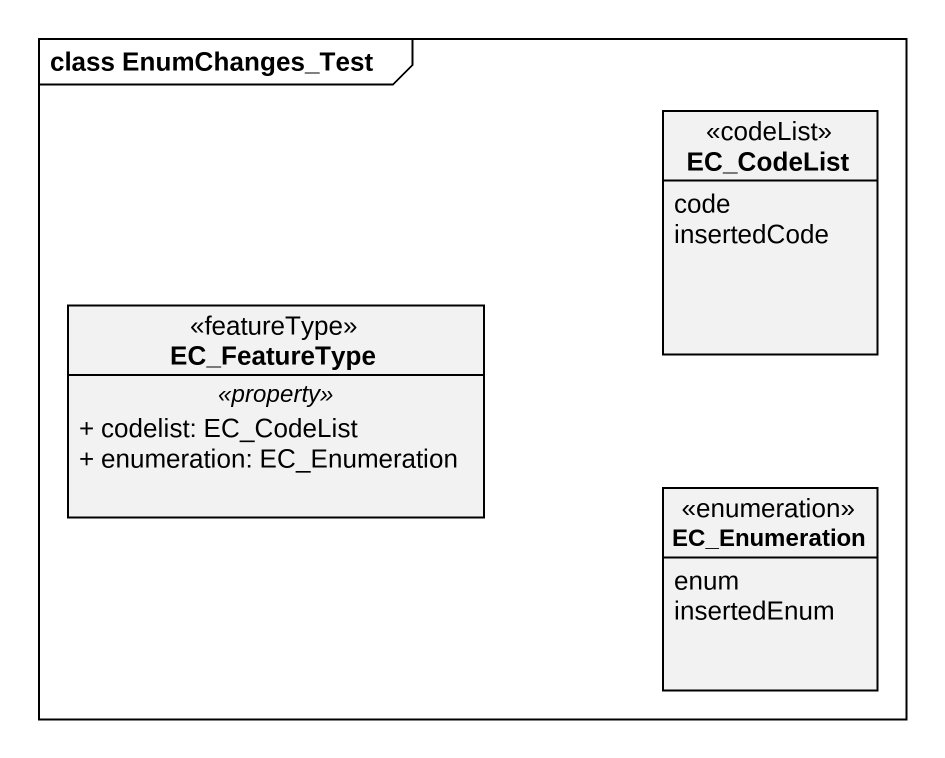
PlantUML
@startuml
mainframe class EnumChanges_Test
hide circle
hide empty members
skinparam classAttributeIconSize 0
class EC_CodeList <<codeList>> {
  code
  insertedCode
}
class EC_FeatureType <<featureType>> {
  .. <<property>> ..
  + codelist: EC_CodeList
  + enumeration: EC_Enumeration
}
enum EC_Enumeration {
  enum
  insertedEnum
}
@enduml
